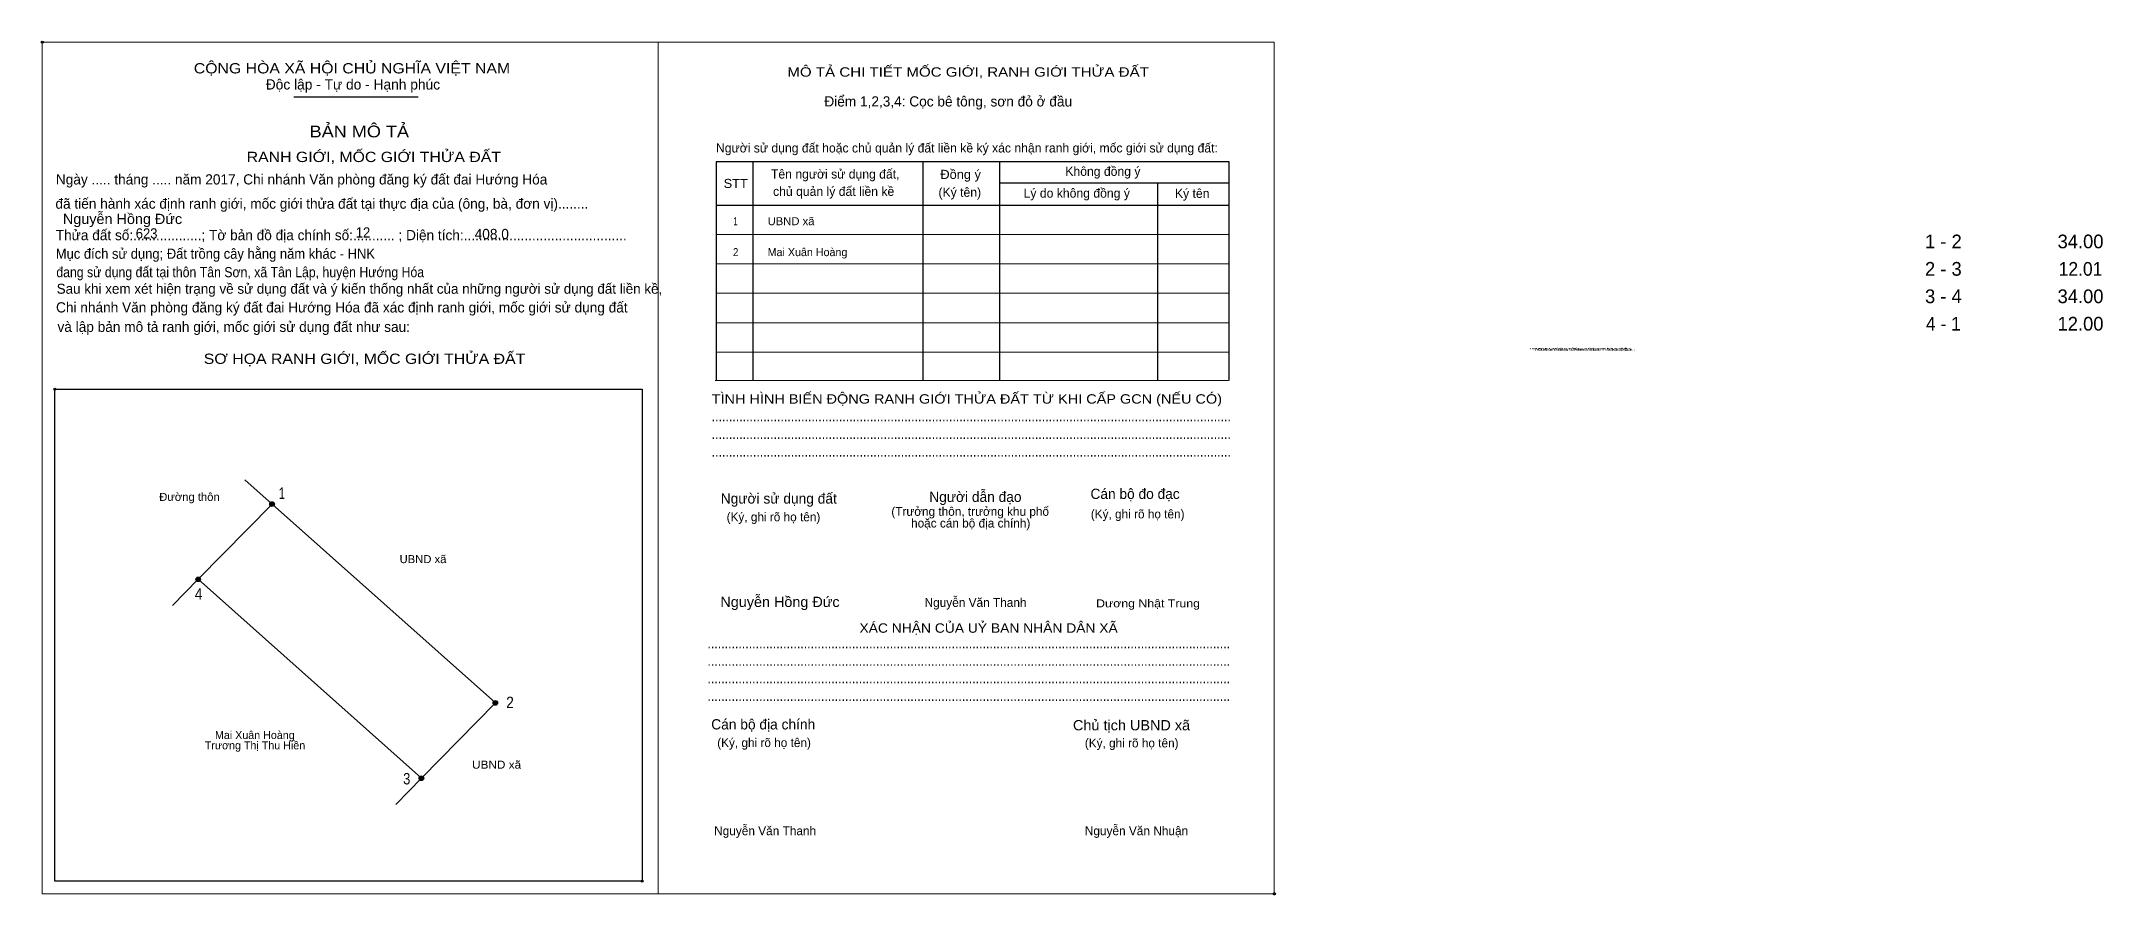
# Model space of a CAD drawing. Header units: metres. Extents: x 548102 to 548337, y 1837945 to 1838042.
import ezdxf
from ezdxf.enums import TextEntityAlignment as Align

# ---------------------------------------------------------------- set-up
doc = ezdxf.new("R2010")
doc.units = ezdxf.units.M
doc.header["$LTSCALE"] = 0.46
doc.header["$PDMODE"] = 32
doc.header["$PDSIZE"] = 0.23
for name, color, linetype, lineweight in [('1', 7, 'Continuous', 25), ('10', 7, 'Continuous', 13), ('11', 7, 'Continuous', 25), ('2', 7, 'Continuous', 13), ('27', 7, 'Continuous', 13)]:
    doc.layers.add(name, color=color, linetype=linetype, lineweight=lineweight)
for name, color, linetype in [('36', 7, 'Continuous'), ('52', 7, 'Continuous'), ('6', 7, 'Continuous'), ('60', 7, 'Continuous'), ('9', 7, 'Continuous')]:
    doc.layers.add(name, color=color, linetype=linetype)

msp = doc.modelspace()

# ---------------------------------------------------------------- hatches: boundary and pattern name
at = {"layer": '11'}
for points in [[(548128.6784, 1837989.1485, 1), (548128.1586, 1837989.1485, 1)], [(548120.2699, 1837980.59, 1), (548119.7501, 1837980.59, 1)], [(548154.0599, 1837966.53, 1), (548153.5401, 1837966.53, 1)], [(548145.6499, 1837957.96, 1), (548145.1301, 1837957.96, 1)], [(548145.6499, 1837957.96, 1), (548145.1301, 1837957.96, 1)]]:
    msp.add_hatch(color=256, dxfattribs=at).paths.add_polyline_path(points)

# ---------------------------------------------------------------- linework, layer by layer
at = {"layer": '1'}
for p, q in [((548130.88, 1838035.47), (548145.04, 1838035.47)), ((548183.08, 1838028.08), (548183.08, 1838003.21)), ((548202.4, 1838027.98), (548202.4, 1838003.21)), ((548211.12, 1838027.98), (548211.12, 1838003.21)), ((548211.12, 1838025.68), (548237.23, 1838025.68)), ((548229.05, 1838025.68), (548229.05, 1838003.21)), ((548178.89, 1838023.14), (548237.23, 1838023.14))]:
    msp.add_line(p, q, dxfattribs=at)
at = {"layer": '1', "lineweight": 13}
for p, q in [((548178.89, 1838019.8), (548237.23, 1838019.8)), ((548178.89, 1838016.46), (548237.23, 1838016.46)), ((548178.89, 1838013.12), (548237.23, 1838013.12)), ((548178.89, 1838009.78), (548237.23, 1838009.78)), ((548178.89, 1838006.44), (548237.23, 1838006.44)), ((548178.79, 1838003.21), (548237.13, 1838003.21))]:
    msp.add_line(p, q, dxfattribs=at)
at = {"layer": '1'}
msp.add_lwpolyline([(548237.23, 1838003.21), (548237.23, 1838028.08), (548178.89, 1838028.08), (548178.89, 1838003.21)], dxfattribs=at)
msp.add_lwpolyline([(548103.73, 1838002.22), (548170.48, 1838002.22), (548170.48, 1837946.26), (548103.73, 1837946.26)], close=True, dxfattribs=at)
for p in [(548102.29, 1838041.68), (548102.3, 1838041.68), (548103.72, 1838002.22), (548103.73, 1838002.22), (548170.48, 1837946.26), (548242.34, 1837944.82), (548242.35, 1837944.82)]:
    msp.add_point(p, dxfattribs=at)
at = {"layer": '10'}
msp.add_lwpolyline([(548145.39, 1837957.96), (548120.01, 1837980.59), (548128.42, 1837989.15), (548153.8, 1837966.53)], close=True, dxfattribs=at)
at = {"layer": '11'}
for centre in [(548128.4185, 1837989.1485), (548120.01, 1837980.59), (548153.8, 1837966.53), (548145.39, 1837957.96), (548145.39, 1837957.96)]:
    msp.add_circle(centre, 0.2599, dxfattribs=at)
at = {"layer": '2'}
for points in [[(548102.29, 1838041.68), (548172.32, 1838041.68), (548172.32, 1837944.82), (548102.29, 1837944.82)], [(548172.32, 1838041.67), (548242.34, 1838041.67), (548242.34, 1837944.82), (548172.32, 1837944.82)], [(548172.32, 1838041.67), (548242.34, 1838041.67), (548242.34, 1837944.82), (548172.32, 1837944.82)]]:
    msp.add_lwpolyline(points, close=True, dxfattribs=at)
at = {"layer": '27'}
for p, q in [((548128.42, 1837989.15), (548125.31, 1837991.92)), ((548120.01, 1837980.59), (548117.1, 1837977.62)), ((548145.39, 1837957.96), (548142.48, 1837954.99))]:
    msp.add_line(p, q, dxfattribs=at)

# ---------------------------------------------------------------- texts
at = {"layer": '1'}
for s, height, width, p in [('CỘNG HÒA XÃ HỘI CHỦ NGHĨA VIỆT NAM', 1.169, 1.15, (548119.52, 1838038.13)), ('RANH GIỚI, MỐC GIỚI THỬA ĐẤT', 1.17, 1.15, (548125.53, 1838028.05)), ('Đồng ý', 1.035, 1.05, (548204.39, 1838026.13)), ('STT', 1.035, 1.05, (548179.75, 1838025.1)), ('Mục đích sử dụng; Đất trồng cây hằng năm khác - HNK', 1.16, 0.95, (548103.83, 1838017.05)), ('đang sử dụng đất tại thôn Tân Sơn, xã Tân Lập, huyện Hướng Hóa', 1.16, 0.9, (548103.89, 1838014.95)), ('SƠ HỌA RANH GIỚI, MỐC GIỚI THỬA ĐẤT', 1.17, 1.15, (548120.65, 1838005.09)), ('RANH GIỚI, MỐC GIỚI THỬA ĐẤT', 0.1463, 3.55, (548271.35, 1838006.75)), ('RANH GIỚI, MỐC GIỚI THỬA ĐẤT', 0.1463, 3.55, (548271.78, 1838006.75)), ('RANH GIỚI, MỐC GIỚI THỬA ĐẤT', 0.1463, 3.55, (548271.92, 1838006.6)), ('RANH GIỚI, MỐC GIỚI THỬA ĐẤT', 0.1463, 3.55, (548272.35, 1838006.6)), ('TÌNH HÌNH BIẾN ĐỘNG RANH GIỚI THỬA ĐẤT TỪ KHI CẤP GCN (NẾU CÓ)', 1.069, 1.15, (548178.39, 1838000.57)), ('.......................................................................................................................................................', 1.169, 0.9, (548178.39, 1837998.56)), ('.......................................................................................................................................................', 1.169, 0.9, (548178.39, 1837996.56)), ('.......................................................................................................................................................', 1.169, 0.9, (548178.39, 1837994.55)), ('Dương Nhật Trung', 0.9097, 1.15, (548222.09, 1837977.4)), ('........................................................................................................................................................', 1.169, 0.9, (548177.91, 1837972.75)), ('........................................................................................................................................................', 1.169, 0.9, (548177.91, 1837970.75)), ('........................................................................................................................................................', 1.169, 0.9, (548177.91, 1837968.75)), ('........................................................................................................................................................', 1.169, 0.9, (548177.91, 1837966.75)), ('Chủ tịch UBND xã', 1.169, 1.05, (548219.46, 1837963.41))]:
    msp.add_text(s, height=height, dxfattribs=dict(at, width=width)).set_placement(p)
for s, height, width, p in [('MÔ TẢ CHI TIẾT MỐC GIỚI, RANH GIỚI THỬA ĐẤT', 1.069, 1.2, (548207.54, 1838037.76)), ('BẢN MÔ TẢ', 1.336, 1.15, (548138.335, 1838030.86)), ('XÁC NHẬN CỦA UỶ BAN NHÂN DÂN XÃ', 1.069, 1.1, (548209.87, 1837974.51))]:
    msp.add_text(s, height=height, dxfattribs=dict(at, width=width)).set_placement(p, align=Align.CENTER)
for s, height, p in [('Độc lập - Tự do - Hạnh phúc', 1.169, (548127.7, 1838036.3)), ('Điểm 1,2,3,4: Cọc bê tông, sơn đỏ ở đầu', 1.16, (548191.2, 1838034.37)), ('Người sử dụng đất hoặc chủ quản lý đất liền kề ký xác nhận ranh giới, mốc giới sử dụng đất:', 1.035, (548178.88, 1838029.14)), ('Tên người sử dụng đất,', 1.035, (548185.13, 1838026.17)), ('Không đồng ý', 1.035, (548218.59, 1838026.48)), ('Ngày ..... tháng ..... năm 2017, Chi nhánh Văn phòng đăng ký đất đai Hướng Hóa', 1.16, (548103.84, 1838025.5)), ('chủ quản lý đất liền kề', 1.035, (548185.37, 1838024.2)), ('(Ký tên)', 1.035, (548204.17, 1838024.1)), ('Lý do không đồng ý', 1.035, (548213.85, 1838024)), ('Ký tên', 1.035, (548231.05, 1838023.97)), (' đã tiến hành xác định ranh giới, mốc giới thửa đất tại thực địa của (ông, bà, đơn vị)........', 1.16, (548103.36, 1838022.74)), ('Thửa đất số:..................; Tờ bản đồ địa chính số:........... ; Diện tích:...........................................', 1.16, (548103.83, 1838019.16)), ('Sau khi xem xét hiện trạng về sử dụng đất và ý kiến thống nhất của những người sử dụng đất liền kề,', 1.142, (548103.93, 1838013.07)), ('Chi nhánh Văn phòng đăng ký đất đai Hướng Hóa đã xác định ranh giới, mốc giới sử dụng đất', 1.16, (548103.86, 1838010.94)), (' và lập bản mô tả ranh giới, mốc giới sử dụng đất như sau:', 1.16, (548103.59, 1838008.73)), ('Người sử dụng đất', 1.169, (548179.42, 1837989.2)), ('Người dẫn đạo', 1.168, (548203.12, 1837989.39)), ('Cán bộ đo đạc', 1.166, (548221.45, 1837989.73)), ('(Ký, ghi rõ họ tên)', 1.002, (548180.09, 1837987.19)), ('(Ký, ghi rõ họ tên)', 1.002, (548221.49, 1837987.52)), ('Nguyễn Văn Thanh', 1.006, (548202.59, 1837977.45)), ('Cán bộ địa chính', 1.169, (548178.34, 1837963.51)), ('(Ký, ghi rõ họ tên)', 1.002, (548179.02, 1837961.51)), ('(Ký, ghi rõ họ tên)', 1.002, (548220.81, 1837961.47)), ('Nguyễn Văn Thanh', 1.006, (548178.67, 1837951.48)), ('Nguyễn Văn Nhuận', 1.006, (548220.81, 1837951.48))]:
    msp.add_text(s, height=height, dxfattribs=at).set_placement(p)
for s, p in [('(Trưởng thôn, trưởng khu phố', (548207.775, 1837987.81)), ('hoặc cán bộ địa chính)', (548207.835, 1837986.48))]:
    msp.add_text(s, height=1.002, dxfattribs=at).set_placement(p, align=Align.CENTER)
at = {"layer": '36'}
for s, width, p in [('Đường thôn', 1.05, (548119.025, 1837989.51)), ('UBND xã', 1.05, (548145.575, 1837982.43)), ('UBND xã', 1.1, (548153.94, 1837959.05))]:
    msp.add_text(s, height=0.9097, dxfattribs=dict(at, width=width)).set_placement(p, align=Align.CENTER)
for s, p in [('Trương Thị Thu Hiền', (548126.475, 1837961.25)), ('Mai Xuân Hoàng', (548126.455, 1837962.42))]:
    msp.add_text(s, height=0.9097, dxfattribs=at).set_placement(p, align=Align.CENTER)
at = {"layer": '52'}
for s, p in [('1 - 2', (548318.405, 1838018.24)), ('34.00', (548333.995, 1838018.24)), ('2 - 3', (548318.4, 1838015.12)), ('3 - 4', (548318.405, 1838012)), ('34.00', (548333.995, 1838012)), ('12.00', (548333.995, 1838008.88))]:
    msp.add_text(s, height=1.56, dxfattribs=at).set_placement(p, align=Align.CENTER)
at = {"layer": '52', "width": 0.95}
for s, p in [('12.01', (548333.995, 1838015.12)), ('4 - 1', (548318.405, 1838008.88))]:
    msp.add_text(s, height=1.56, dxfattribs=at).set_placement(p, align=Align.CENTER)
at = {"layer": '6'}
for s, width, p in [('Nguyễn Hồng Đức', 1.05, (548104.64, 1838021)), ('623', 0.95, (548112.92, 1838019.35)), ('12', 0.95, (548137.93, 1838019.46)), ('Nguyễn Hồng Đức', 1.05, (548179.38, 1837977.44))]:
    msp.add_text(s, height=1.165, dxfattribs=dict(at, width=width)).set_placement(p)
msp.add_text('408.0', height=1.165, dxfattribs=at).set_placement((548151.44, 1838019.28))
at = {"layer": '60'}
for s, width, p in [('1', 0.75, (548181.11, 1838020.87)), ('2', 0.9, (548181.115, 1838017.35))]:
    msp.add_text(s, height=0.9097, dxfattribs=dict(at, width=width)).set_placement(p, align=Align.CENTER)
at = {"layer": '60', "width": 1.05}
msp.add_text('UBND xã', height=0.9097, dxfattribs=at).set_placement((548184.75, 1838020.87))
at = {"layer": '60'}
msp.add_text('Mai Xuân Hoàng', height=0.9097, dxfattribs=at).set_placement((548184.75, 1838017.35))
at = {"layer": '9'}
for s, width, p in [('1', 0.75, (548129.525, 1837989.74)), ('4', 0.9, (548120.07, 1837978.28)), ('2', 0.9, (548155.465, 1837965.94)), ('3', 0.85, (548143.725, 1837957.26))]:
    msp.add_text(s, height=1.3, dxfattribs=dict(at, width=width)).set_placement(p, align=Align.CENTER)

doc.saveas('drawing.dxf')
